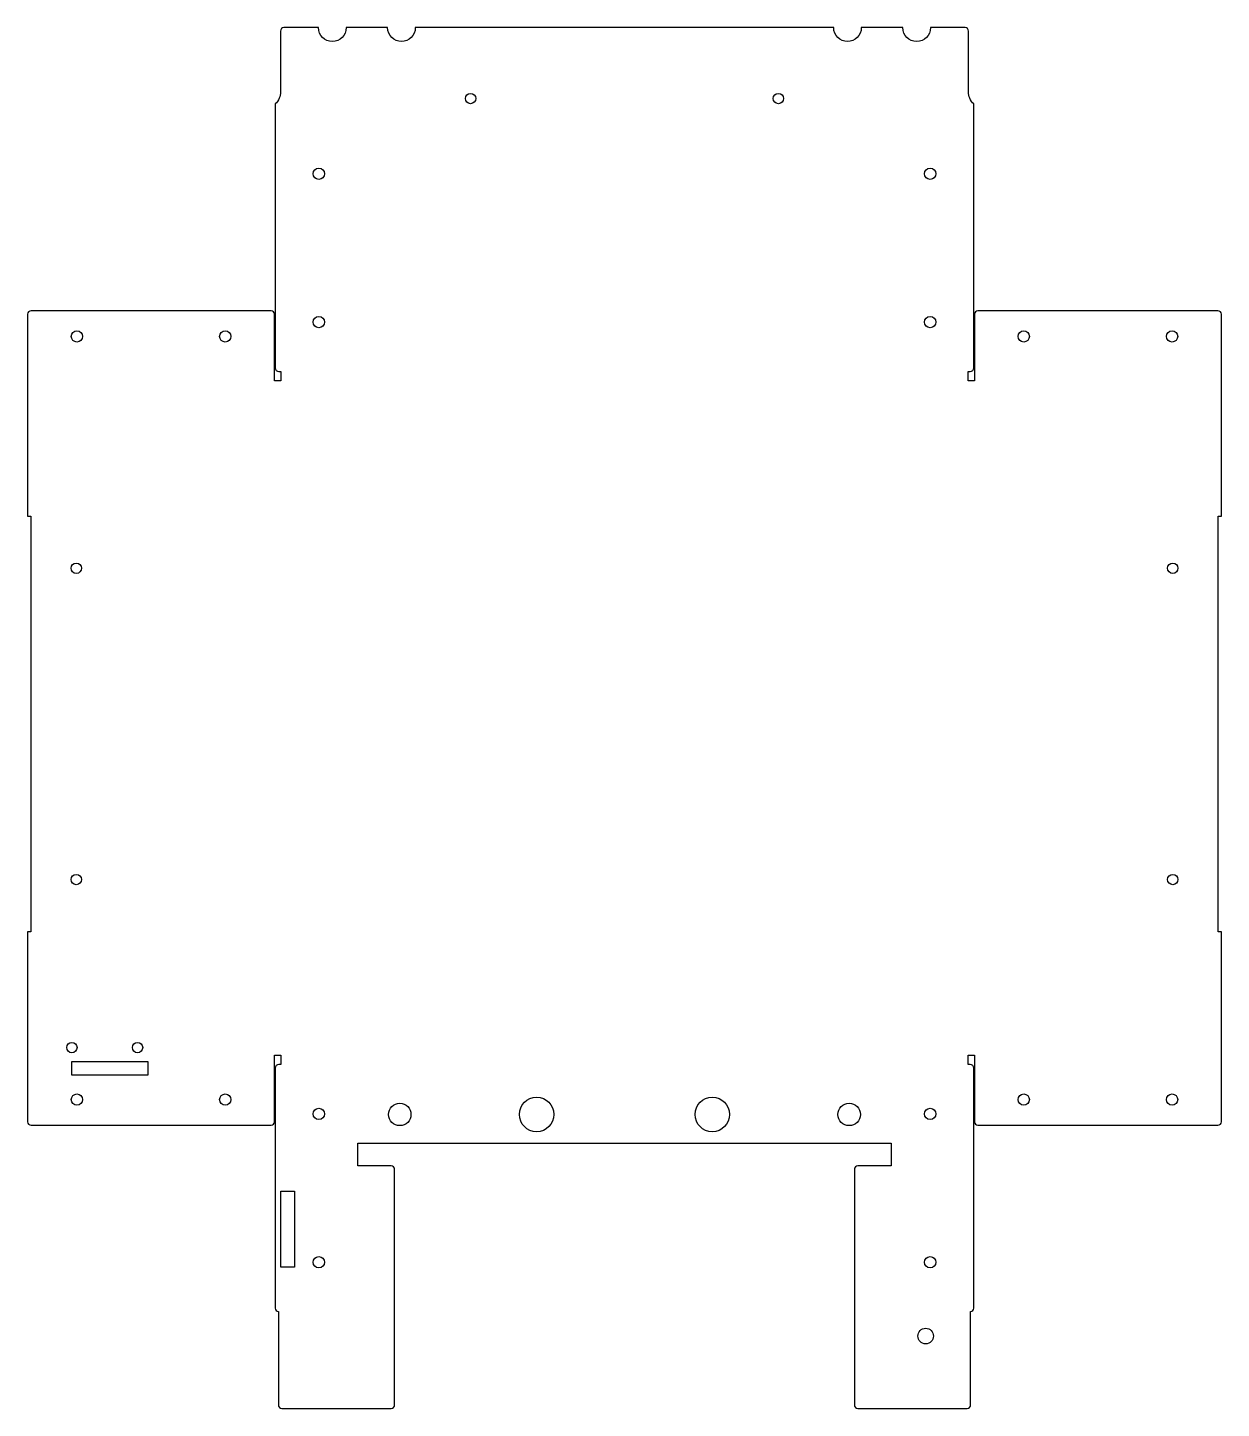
# Model space of a CAD drawing. Header units: millimetres. Extents: x -96 to 250, y -77 to 323.
import ezdxf

# ---------------------------------------------------------------- set-up
doc = ezdxf.new("R2010")
doc.units = ezdxf.units.MM

msp = doc.modelspace()

# ---------------------------------------------------------------- linework, layer by layer
msp.add_lwpolyline([(144.56, -6.59, 0.414214), (143.56, -7.59), (143.56, -75.69, 0.414214), (144.56, -76.69), (176.2, -76.69, 0.414214), (177.2, -75.69), (177.2, -48.69, 0.383368), (178.1, -47.69), (178.1, 21.72, 0.414214), (177.1, 22.72), (176.51, 22.72), (176.51, 24.52), (176.51, 25.41), (178.3, 25.41), (178.3, 6.21, 0.414214), (179.3, 5.21), (248.72, 5.21, 0.414214), (249.72, 6.21), (249.72, 61.13), (248.8, 61.13), (248.8, 181.33), (249.72, 181.33), (249.72, 239.66, 0.414214), (248.72, 240.66), (179.3, 240.66, 0.414214), (178.3, 239.66), (178.3, 220.45), (176.51, 220.45), (176.51, 221.35), (176.51, 223.14), (177.1, 223.14, 0.414214), (178.1, 224.14), (178.1, 300.47, -0.202376), (176.58, 304.05), (176.58, 321.55, 0.414214), (175.58, 322.55), (165.58, 322.55, -1), (157.58, 322.55), (145.58, 322.55, -1), (137.58, 322.55), (16.58, 322.55, -1), (8.58, 322.55), (-3.42, 322.55, -1), (-11.42, 322.55), (-21.42, 322.55, 0.414214), (-22.42, 321.55), (-22.42, 304.05, -0.202376), (-23.93, 300.47), (-23.93, 224.14, 0.414214), (-22.93, 223.14), (-22.34, 223.14), (-22.34, 221.35), (-22.34, 220.45), (-24.14, 220.45), (-24.14, 239.66, 0.414214), (-25.14, 240.66), (-94.55, 240.66, 0.414214), (-95.55, 239.66), (-95.55, 181.33), (-94.64, 181.33), (-94.64, 61.13), (-95.55, 61.13), (-95.55, 6.21, 0.414214), (-94.55, 5.21), (-25.14, 5.21, 0.414214), (-24.14, 6.21), (-24.14, 25.41), (-22.34, 25.41), (-22.34, 24.52), (-22.34, 22.72), (-22.93, 22.72, 0.414214), (-23.93, 21.72), (-23.93, -47.69, 0.383368), (-23.03, -48.69), (-23.03, -75.69, 0.414214), (-22.03, -76.69), (9.6, -76.69, 0.414214), (10.6, -75.69), (10.6, -7.59, 0.414214), (9.6, -6.59), (0, -6.59), (0, 0), (154.17, 0), (154.17, -6.59)], format="xyb", close=True)
for points in [[(-82.75, 23.62), (-60.75, 23.62), (-60.75, 19.62), (-82.75, 19.62)], [(-22.34, -35.89), (-22.34, -13.89), (-18.34, -13.89), (-18.34, -35.89)]]:
    msp.add_lwpolyline(points, close=True)
for centre, radius in [((32.58, 302.05), 1.5), ((121.58, 302.05), 1.5), ((-11.32, 280.29), 1.63), ((165.49, 280.29), 1.63), ((-11.32, 237.4), 1.63), ((165.49, 237.4), 1.63), ((-81.29, 233.27), 1.63), ((-38.39, 233.27), 1.63), ((192.56, 233.27), 1.63), ((235.46, 233.27), 1.63), ((-81.46, 166.23), 1.5), ((235.63, 166.23), 1.5), ((-81.46, 76.23), 1.5), ((235.63, 76.23), 1.5), ((-82.75, 27.62), 1.5), ((-63.75, 27.62), 1.5), ((-81.29, 12.6), 1.63), ((-38.39, 12.6), 1.63), ((51.68, 8.31), 5), ((102.48, 8.31), 5), ((192.56, 12.6), 1.63), ((235.46, 12.6), 1.63), ((-11.32, 8.47), 1.63), ((12.08, 8.31), 3.25), ((142.08, 8.31), 3.25), ((165.49, 8.47), 1.63), ((-11.32, -34.43), 1.63), ((165.49, -34.43), 1.63), ((164.19, -55.78), 2.25)]:
    msp.add_circle(centre, radius)

doc.saveas('drawing.dxf')
